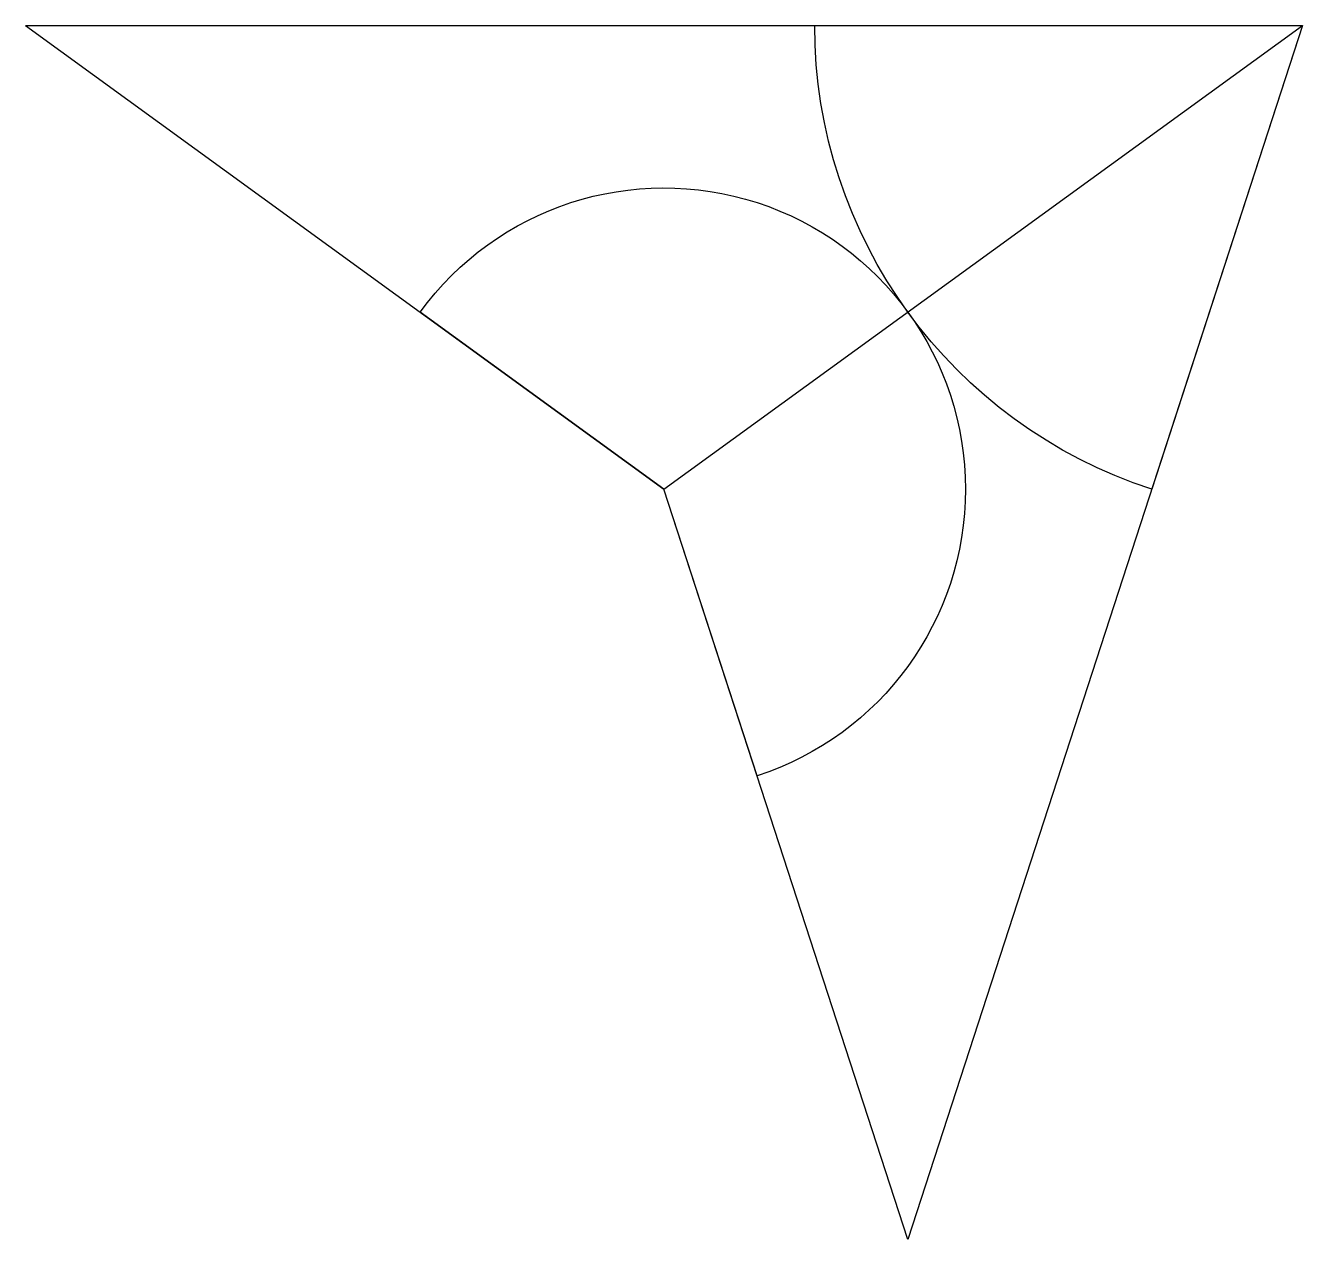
# Model space of a CAD drawing. Header units: millimetres. Extents: x 0 to 1.62, y -1.54 to 0.
import ezdxf

# ---------------------------------------------------------------- set-up
doc = ezdxf.new("R2010")
doc.units = ezdxf.units.MM
doc.layers.get('0').update_dxf_attribs({"linetype": 'CONTINUOUS'})

msp = doc.modelspace()

# ---------------------------------------------------------------- linework, layer by layer
for q in [(0.809, -0.5878), (1.618, 0)]:
    msp.add_line((0, 0), q)
msp.add_lwpolyline([(1.118, -1.5388), (0.809, -0.5878), (1.618, 0)], close=True)
for points in [[(1.4271, -0.5878, -0.32492), (1, 0), (1.618, 0)], [(0.5, -0.3633, -1.376382), (0.9271, -0.9511), (0.809, -0.5878)]]:
    msp.add_lwpolyline(points, format="xyb", close=True)

doc.saveas('drawing.dxf')
